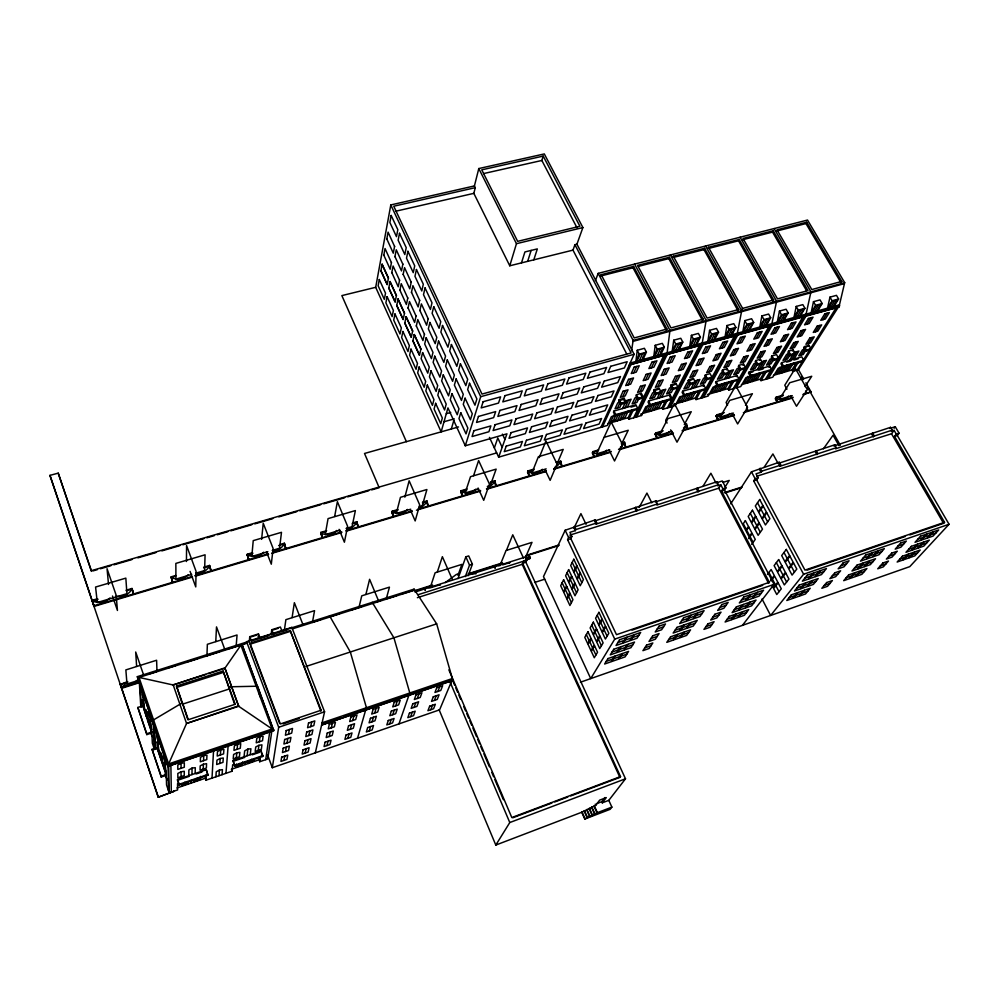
<?xml version="1.0" encoding="UTF-8"?>
<svg xmlns="http://www.w3.org/2000/svg" width="999" height="999" viewBox="0 0 999 999"><rect width="100%" height="100%" fill="white"/><g stroke="black" fill="none" stroke-linecap="round" stroke-linejoin="round"><path stroke-width="1.5" d="M181.056 776.673L181.056 771.802L184.278 771.265L184.241 775.586L177.847 777.759L177.834 773.451L181.056 771.802M181.069 768.318L181.069 763.298L184.34 762.774L184.303 767.22L177.822 769.417L177.797 764.984L181.069 763.298M187.824 719.692L182.392 702.784L152.36 720.604L168.219 766.046L272.802 730.731M186.451 561.513L186.576 545.566L196.079 571.378L195.754 586.913L190.072 571.391M184.852 784.715L184.865 782.192M187.962 784.203L187.999 781.717M188.799 775.674L188.873 769.892L192.095 768.044L195.292 767.707L195.142 773.501M191.084 783.129L191.134 780.319M191.97 774.587L192.095 768.044M194.193 782.067L194.256 779.57M197.315 780.444L197.39 777.896M200.524 776.373L200.424 779.37L194.206 781.505M209.553 565.446L211.014 570.841L209.553 565.446L203.659 567.195M206.93 655.819L207.367 644.305L237.05 634.989L236.239 645.129M203.209 769.118L203.409 764.198L206.568 763.686L206.381 768.031L200.05 770.192L200.2 765.846L203.409 764.198M203.546 760.689L203.746 755.631L206.955 755.119L206.756 759.602L200.337 761.787L200.487 757.304L203.746 755.631M232.68 764.71L232.105 771.216L205.831 780.244L205.27 775.711M205.831 780.244L206.069 775.087M206.306 769.692L207.929 775.249L179.183 785.102L177.547 780.331L177.535 779.507L206.306 769.692L207.929 775.249M215.772 641.545L216.508 626.897L224.875 649.625M212.013 778.121L213.574 750.049L226.736 745.604M215.921 776.772L216.234 771.765L219.38 770.054L222.44 769.642L222.078 774.662M234.628 704.295L223.114 671.053L176.498 686.026L181.893 702.821M139.023 677.422L173.052 684.964L224.825 667.881L238.674 706.281L272.14 728.995L168.644 763.91L139.023 677.422L240.884 645.179L272.14 728.995M219.006 775.711L219.38 770.054M219.83 763.448L220.155 758.503L223.289 757.991L222.964 762.374L216.683 764.522L216.958 760.152L220.155 758.503M220.392 754.969L220.742 749.887L223.913 749.387L223.589 753.895L217.208 756.056L217.482 751.56L220.742 749.887M225.974 773.326L228.197 745.117L243.993 739.784M247.29 554.245L248.714 559.602L247.29 554.245L251.736 552.922M233.054 760.564L234.665 766.083L262.725 756.468L262.837 755.631L261.126 750.973L233.054 760.564L234.665 766.083M224.825 667.881L238.674 706.281L186.551 723.463L168.644 763.91M315.334 752.834L324.575 711.788L291.795 627.397L246.603 641.695L246.528 642.532L242.133 644.78L246.353 643.443M236.326 757.829L236.788 752.859L239.872 752.359L239.435 756.755L233.204 758.89L233.591 754.495L236.788 752.859M237.125 749.3L237.612 744.193L240.734 743.693L240.284 748.226L233.953 750.374L234.365 745.853L237.612 744.193M236.438 764.073L236.151 767.12L242.257 765.022M249.176 642.557L249.75 636.675L258.479 633.915L259.815 637.437M261.626 539.36L263.237 523.251L273.114 548.476L271.303 564.198L266.471 551.785M239.211 766.071L239.46 763.486M242.195 765.584L242.582 761.975M244.031 756.817L244.668 750.911L247.877 749.088L250.924 748.788L250.225 754.695M258.167 636.863L258.479 633.915M245.242 764.547L245.554 761.675M247.128 755.756L247.877 749.088M248.276 763.498L248.576 760.963M631.58 350.736L633.141 340.409L844.692 282.655L807.529 220.055L598.189 273.364L595.404 280.582M251.386 761.887L251.698 759.302M637.25 350.274L635.888 361.488L639.26 354.146L646.415 352.16L644.392 348.301L637.25 350.274L639.26 354.146M643.344 356.705L642.994 359.503L646.415 352.16M271.179 634.165L271.74 629.745L280.394 627.01L281.73 630.506M284.39 543.219L285.789 548.551L284.39 543.219L279.945 544.542M258.266 750.336L258.916 745.329L261.95 744.842L261.351 749.287L255.17 751.398L255.732 746.965L258.916 745.329M259.378 741.758L260.04 736.6L263.124 736.126L262.512 740.696L256.243 742.819L256.805 738.261L260.04 736.6M655.232 345.317L653.771 356.506L657.267 349.163L664.347 347.202L662.325 343.356L655.232 345.317L657.267 349.163M271.94 730.344L267.732 758.965L259.678 761.738L259.328 757.192M259.678 761.738L260.389 756.48M261.014 751.822L261.126 750.973M661.188 351.748L660.814 354.545L664.347 347.202M673.738 340.209L672.165 351.386L675.774 344.043L682.804 342.095L680.756 338.274L673.738 340.209L675.774 344.043M265.722 759.665L269.842 731.056M284.415 629.894L285.889 619.655L314.56 610.651L312.425 622.427M679.545 346.653L679.145 349.45L682.804 342.095M249.101 641.308L137.325 676.66L167.77 766.458L273.714 730.656L241.708 643.643L256.955 685.739M691.408 335.339L689.735 346.503L693.456 339.148L700.424 337.212L698.363 333.416L691.408 335.339L693.456 339.148M292.095 617.569L294.368 602.697L303.059 624.887M321.116 710.239L320.916 711.176L290.197 630.481L250.012 643.206L280.344 723.975L321.116 710.239L290.197 630.481M291.658 628.246L291.795 627.397M340.921 717.632L321.79 724.138L322.015 724.725L451.873 680.556L439.61 709.839L272.315 767.719L278.684 727.272L246.603 641.695M709.59 330.332L707.816 341.471L711.65 334.116L718.556 332.205L716.483 328.434L709.59 330.332L711.65 334.116M715.122 336.775L714.672 339.56L718.556 332.205M726.947 325.549L725.087 336.663L729.02 329.308L735.876 327.41L733.79 323.664L726.947 325.549L729.02 329.308M320.904 532.38L322.265 537.674L320.904 532.38L326.648 530.681M732.354 331.993L731.88 334.777L735.876 327.41M283.966 760.401L284.715 756.118M285.514 751.523L286.288 747.102M287.013 742.969L287.799 738.436M288.549 734.19L289.36 729.507M744.817 320.617L742.844 331.718L746.902 324.363L753.683 322.477L751.598 318.743L744.817 320.617L746.902 324.363M631.793 410.102L628.159 417.682L628.908 419.168L633.154 410.327L611.388 416.633L607.33 425.462L498.663 457.155L506.955 433.828L465.284 445.779L447.939 407.892L441.146 431.868L375.686 287.312L390.796 204.932L474.413 185.939L478.796 168.556L544.305 153.933L582.892 227.56L576.935 244.193L634.128 354.27L600.936 427.322M334.665 516.446L337.387 501.66L347.615 526.323L344.405 542.22L339.098 529.358M383.778 255.332L385.04 248.539L391.433 262.687M386.775 239.136L388.074 232.143L394.58 246.441M761.887 315.909L759.814 326.998L763.985 319.63L770.704 317.769L768.606 314.061L761.887 315.909L763.985 319.63M767.032 322.365L766.508 325.137L770.704 317.769M391.471 262.5L390.172 269.231L383.803 255.145M394.617 246.254L393.281 253.184L386.813 238.948M779.445 311.076L777.284 322.14L781.543 314.772L788.211 312.924L786.113 309.24L779.445 311.076L781.543 314.772M391.77 272.727L393.094 266.009L399.563 280.307M394.905 256.718L396.266 249.787L402.847 264.236M784.465 317.532L783.915 320.292L788.211 312.924M796.215 306.443L793.968 317.495L798.338 310.127L804.944 308.291L802.834 304.633L796.215 306.443L798.338 310.127M399.6 280.12L398.239 286.788L391.808 272.552M402.884 264.048L401.486 270.916L394.942 256.531M399.862 290.322L401.236 283.666L407.767 298.114M403.134 274.475L404.545 267.632L411.201 282.23M305.195 753.071L306.094 748.75M307.055 744.118L307.979 739.672M308.853 735.514L309.802 730.943M310.689 726.66L311.676 721.952M356.818 521.715L358.154 526.972L356.818 521.715L352.51 523.001M813.486 301.686L811.138 312.724L815.609 305.344L822.165 303.534L820.029 299.887L813.486 301.686L815.609 305.344M407.804 297.939L406.393 304.52L399.9 290.135M411.238 282.043L409.777 288.823L403.171 274.3M408.029 308.092L409.465 301.523L416.071 316.109M411.438 292.432L412.912 285.664L419.642 300.412M829.969 297.14L827.534 308.154L832.105 300.774L838.611 298.976L836.475 295.354L829.969 297.14L832.105 300.774M322.015 724.725L452.684 679.72L436.663 623.863L414.086 589.123L281.631 631.018M452.684 679.72L452.31 680.656L322.352 724.862L322.09 722.789L452.197 678.583M416.108 315.934L414.622 322.44L408.067 307.917M419.68 300.224L418.156 306.93L411.476 292.257M664.685 355.082L629.27 364.96L838.948 307.043L844.692 282.655M416.283 326.049L417.782 319.555L424.45 334.303M419.842 310.577L421.378 303.896L428.171 318.793M359.265 606.231L361.75 595.829L389.46 587.125L386.201 599.075M424.5 334.128L422.952 340.559L416.321 325.874M428.209 318.619L426.623 325.237L419.88 310.402M327.01 745.541L328.072 741.196M329.195 736.525L330.269 732.042M331.281 727.846L332.405 723.251M365.909 594.393L369.605 579.308L378.509 600.761M392.17 511.226L391.82 512.599L393.469 516.433L392.17 511.226L397.964 509.502M576.935 244.193L574.924 244.693L572.989 250.125L509.765 265.784L473.838 193.356L475.274 187.675L474.413 185.939M371.978 603.396L372.24 602.36L393.918 637.799L410.152 694.18L409.602 694.53M404.845 497.165L409.14 480.781L419.692 504.882L415.172 520.941L410.314 509.752M347.839 738.348L349.038 733.965M350.324 729.27L351.548 724.762M352.697 720.541L353.958 715.896M357.542 738.236L365.934 709.128L378.908 704.72M366.158 709.715L366.795 708.928L350.324 652.01L329.57 615.859L329.358 616.87L339.648 613.623M426.548 502.285L426.96 500.899L422.602 502.185M451.323 428.996L453.871 420.317M509.765 265.784L516.458 243.694L478.796 168.556M576.985 227.722L541.858 160.477L543.194 156.094L481.743 169.842L517.657 241.346L579.907 226.261L543.194 156.094M369.255 730.956L370.592 726.548M372.028 721.815L373.414 717.27M374.7 713.024L376.123 708.353M413.773 590.159L414.086 589.123M521.49 262.887L524.912 251.948L537.337 248.901L533.803 259.827M465.284 445.779L480.706 396.678L390.796 204.932M527.659 261.351L531.131 250.424M461.188 490.721L462.437 495.866L460.739 492.12L461.188 490.721L467.057 488.986M437.337 571.965L442.37 556.68L452.147 579.045M389.685 723.9L391.171 719.467M392.757 714.697L394.28 710.127M395.691 705.856L397.265 701.148M473.563 475.686L478.621 460.551L489.473 484.14L483.716 500.324L478.096 488.012M494.355 447.914L497.802 437.987L502.16 447.302M398.951 723.9L409.203 694.417M457.967 575.387L461.9 564.373L435.102 572.789L430.182 587.862L440.409 584.615M458.042 578.571L465.846 556.818L468.718 555.919L472.415 564.223L468.144 575.724M494.393 482.117L494.892 480.719L490.497 482.03M410.701 716.645L412.312 712.187M414.048 707.392L415.721 702.784M417.27 698.476L418.993 693.756M465.309 576.623L469.53 565.122L465.846 556.818M430.756 709.727L432.505 705.232M434.378 700.411L436.188 695.779M437.874 691.445L439.722 686.688M601.186 274.675L600.661 276.024L632.991 267.757L633.553 266.408L601.186 274.675L634.215 337.949L666.945 329.033L633.553 266.408M528.084 470.866L527.522 472.265L529.258 475.936L528.084 470.866L534.015 469.105M539.26 457.567L545.929 440.959L557.042 464.048M499.862 565.759L506.056 550.511L531.992 542.37L525.349 557.679M506.493 550.249L512.762 534.802L523.451 558.029M560.152 462.574L560.751 461.163L556.293 462.487M570.691 795.941L619.904 777.384L522.177 564.323L523.526 561.201M604.957 797.527L601.76 801.71L602.272 802.834L608.803 800.349L625.499 778.795L525.886 562.237L526.798 560.164L525.362 557.042L414.985 592.032M529.72 558.678L530.294 557.38L527.934 554.807L529.72 558.678L525.274 560.089M668.781 258.616L669.38 257.267L703.146 319.168L702.484 320.467L668.781 258.616L638.448 266.371M672.714 257.605L673.326 256.256L704.595 248.276L738.711 309.478L738.011 310.776L703.958 249.625L704.595 248.276M629.52 365.434L630.606 364.036L839.734 305.781M602.547 426.86L630.968 364.485M592.931 451.61L592.282 453.022L594.055 456.618L592.931 451.61L598.688 449.9M613.973 411.039L613.448 412.162L615.284 415.784L637.15 409.44L637.699 408.316L635.851 404.72L613.973 411.039L615.809 414.66L615.284 415.784M618.693 400.786L619.218 399.625L624.125 398.226L625.986 401.885L625.449 403.034L620.554 404.433L618.693 400.786L622.365 399.737M636.912 361.201L639.922 354.657L645.017 353.246L641.982 359.79M613.823 415.184L610.851 421.603L615.621 420.217M617.444 408.079L619.63 403.334M622.739 396.615L625.549 390.547M628.171 384.865L631.056 378.646M633.741 372.839L636.688 366.458M639.447 360.489L642.469 353.958M620.554 404.433L621.078 403.284L625.986 401.885M613.236 420.904L616.221 414.485M622.077 402.634L619.867 407.38L615.009 408.778L617.744 402.847L620.179 402.147M624.125 398.226L623.588 399.375L625.449 403.034M615.022 421.516L618.618 413.786M595.242 519.892L594.692 520.991L596.191 524.075L596.74 522.989L595.242 519.892L565.159 530.257L543.493 576.585L590.721 678.608L614.747 639.11L774.063 584.378L724.537 490.097L725.936 487.887L722.302 480.969L716.233 482.867L716.92 481.755L718.481 484.727L717.794 485.839L720.828 484.877L722.901 488.836L721.515 491.046L769.355 582.317L768.581 583.316L718.756 488.199L720.828 484.877M622.527 408.566L626.248 400.611L631.118 399.213L627.347 407.167M617.394 420.816L620.416 414.385M624.937 407.867L628.683 399.912M619.78 420.129L622.814 413.686M622.764 418.131L625.811 411.7M666.945 329.033L666.321 330.332L632.991 267.757M628.196 411.014L625.149 417.445L620.391 418.831M636.475 394.692L635.926 395.841L637.799 399.475L642.657 398.077L643.206 396.928L641.333 393.294L636.475 394.692L638.349 398.326L637.799 399.475M654.782 356.231L657.891 349.687L662.961 348.289L659.815 354.832M614.747 639.11L567.594 539.697L568.618 537.537L571.878 536.5L569.905 532.342L575.337 530.631L575.861 529.545L596.74 522.989M574.088 527.922L580.918 513.623L586.063 524.313M707.829 248.639L708.466 247.29L739.21 239.448L773.663 299.95L772.926 301.248L738.536 240.796L739.21 239.448M634.527 403.146L637.362 397.215L634.939 397.914L632.117 403.846L636.937 402.46L639.223 397.714M640.022 391.67L642.919 385.602M645.641 379.92L648.613 373.688M651.398 367.869L654.445 361.488M657.305 355.532L660.426 348.988M567.594 539.697L570.841 538.673L571.878 536.5M641.333 393.294L640.784 394.455L642.657 398.077M633.641 417.782L663.923 355.307M621.515 444.08L628.221 430.269L604.158 437.35M635.214 417.332L665.596 354.845L700.361 345.142M665.834 355.307L666.995 353.896L669.967 330.357L634.602 264.098M636.788 416.87L667.257 354.37M623.925 443.618L624.612 442.207L621.74 443.057M628.908 419.168L641.508 415.497L645.854 406.643L667.257 400.449L662.737 409.303L661.975 407.842L665.197 401.498M648.613 401.036L648.064 402.16L649.912 405.744L671.415 399.513L672.002 398.389L670.129 394.817L648.613 401.036L650.461 404.62L672.002 398.389M653.671 390.759L654.233 389.61L659.053 388.224L660.938 391.833L660.364 392.994L655.544 394.368L653.671 390.759L657.28 389.722M673.164 351.111L676.385 344.568L681.405 343.181L678.146 349.725M648.176 405.232L644.992 411.663L649.687 410.302M652.122 398.077L655.057 392.145L652.647 392.832L649.725 398.776L654.507 397.39L656.855 392.644M657.792 386.601L660.801 380.519M663.598 374.825L666.683 368.594M669.555 362.774L672.714 356.381M675.661 350.412L678.895 343.868M647.34 410.989L650.536 404.545M655.544 394.368L656.118 393.219L660.938 391.833M658.478 389.385L659.053 388.224M649.038 411.6L652.896 403.858M657.03 398.601L661.013 390.634L665.796 389.26L661.775 397.24M651.385 410.926L655.257 403.171M659.402 397.927L663.398 389.947M653.721 410.239L657.617 402.497M656.718 408.254L659.964 401.81M662.325 401.136L659.053 407.58L654.382 408.941M670.616 385.901L671.203 384.752L675.986 383.379L677.871 386.975L677.285 388.124L672.502 389.498L670.616 385.901L674.2 384.877M690.734 346.228L694.043 339.672L699.025 338.299L695.666 344.855M668.918 393.244L671.952 387.3L669.567 387.974L666.558 393.918L671.291 392.557L673.114 388.986M674.775 381.743L677.871 375.649M680.769 369.967L683.94 363.723M686.912 357.904L690.159 351.511M693.206 345.542L696.54 338.986M672.502 389.498L673.089 388.349L677.871 386.975M670.129 394.817L669.555 395.954L671.415 399.513M675.386 384.54L675.986 383.379M696.653 344.58L700.424 337.212M667.382 407.942L699.637 345.354M655.831 432.929L656.905 437.874L655.094 434.353L655.831 432.929L663.149 430.756M668.93 407.492L701.273 344.892M670.479 407.043L702.909 344.443L737.187 335.402L737.874 334.153L737.374 333.241L741.683 310.776L705.544 246.029M675.124 405.694L679.745 396.828L700.811 390.721L696.003 399.6L695.242 398.151L699.337 390.534M683.965 395.866L684.552 394.742L705.731 388.611L703.845 385.09L682.692 391.196L682.092 392.332L683.965 395.866L705.119 389.735M688.061 380.906L688.661 379.745L693.406 378.396L695.304 381.968L694.692 383.117L689.959 384.478L688.061 380.906L691.608 379.882M708.791 341.196L712.212 334.64L717.145 333.279L713.698 339.835M681.293 396.728L678.583 401.898L683.204 400.549M686.226 388.249L689.335 382.305L686.975 382.979L683.865 388.936L688.573 387.575L690.446 384.003M692.257 376.748L695.441 370.654M698.426 364.96L701.698 358.716M704.757 352.884L708.116 346.491M711.251 340.509L714.685 333.966M680.893 401.223L684.29 394.767M689.959 384.478L690.571 383.329L695.304 381.968M692.794 379.545L693.406 378.396M682.517 401.848L686.613 394.093M742.332 239.822L772.527 232.105L773.238 230.769L808.016 290.597L777.509 298.901L743.019 238.474L773.238 230.769M690.958 388.811L695.192 380.819L699.899 379.47L695.629 387.462M684.827 401.186L688.249 394.717M693.294 388.136L697.539 380.144M687.125 400.512L691.258 392.744M690.122 398.539L693.568 392.083M695.192 392.694L692.419 397.864L687.824 399.2M702.747 383.491L705.956 377.535L703.621 378.209L700.424 384.165L705.082 382.817L707.267 378.521L711.962 377.172L710.052 373.626L705.356 374.975L704.732 376.123L706.643 379.682L711.338 378.334M726.048 336.388L729.57 329.832L734.465 328.484L730.918 335.04M594.692 520.991L655.931 500.874L657.467 503.896L656.842 505.007L718.481 484.727M741.92 309.702L742.619 308.416L773.663 299.95M708.953 371.965L712.237 365.871M715.309 360.177L718.668 353.933M721.815 348.102L725.262 341.695M728.483 335.714L732.017 329.158M703.234 386.226L703.845 385.09M596.191 524.075L657.467 503.896M639.098 507.529L646.927 493.094L651.798 502.797M684.303 424.525L691.246 411.725L667.906 418.593L659.24 435.202L672.165 431.356M685.801 425.224L686.575 423.801L687.624 428.721L686.413 426.386M700.586 398.264L734.74 335.564M702.11 397.814L736.35 335.127M703.633 397.377L737.961 334.677L772.402 325.075L736.251 387.862L740.734 386.551L745.903 377.647L764.822 372.165M717.469 386.163L718.094 385.027L738.923 378.996L737.025 375.512L716.196 381.518L715.571 382.654L717.469 386.163L738.273 380.132M722.527 370.055L721.89 371.216L723.8 374.75L728.458 373.401L729.108 372.252L727.185 368.718L722.527 370.055L724.45 373.589L722.077 377.922L717.457 379.245L720.741 373.289L723.064 372.627L719.767 378.584M743.805 331.456L747.427 324.887L752.272 323.551L748.626 330.107M715.209 385.814L711.638 392.27L716.183 390.946M726.148 367.058L729.52 360.951M732.679 355.257L736.138 349.001M739.36 343.169L742.906 336.763M746.216 330.781L749.849 324.225M805.956 223.564L806.705 222.228L841.782 281.393L840.983 282.692L805.956 223.564L776.273 231.156M713.91 391.608L717.494 385.152M726.535 369.88L727.185 368.718M749.587 329.845L753.683 322.477M715.459 392.257L719.779 384.478M655.931 500.874L655.319 501.973L716.92 481.755M724.337 379.17L728.808 371.166L733.441 369.842L728.933 377.847M717.719 391.596L722.065 383.828M726.635 378.509L731.118 370.504M719.992 390.934L724.35 383.166M722.989 388.973L726.623 382.505M728.908 381.843L725.249 388.311L720.716 389.635M736.026 373.901L739.41 367.932L737.1 368.594L733.728 374.563L738.311 373.239L740.871 368.868L745.491 367.545L743.556 364.036L738.935 365.359L738.286 366.508L740.209 370.03L744.829 368.693M760.776 326.735L764.485 320.167L769.292 318.843L765.546 325.399M742.569 362.362L746.041 356.256M749.275 350.549L752.821 344.305M756.131 338.461L759.764 332.055M763.161 326.074L766.882 319.505M707.417 394.593L727.971 388.611L732.304 380.981M727.971 388.611L728.746 390.047L733.803 381.156L713.086 387.162L708.191 396.041L696.003 399.6M736.375 376.648L737.025 375.512M742.894 365.184L743.556 364.036M716.87 414.81L717.894 419.692L716.046 416.233L716.87 414.81L724.325 412.599M733.254 388.736L769.242 325.961M748.513 373.139L749.175 372.003L769.655 366.096L771.578 369.53L770.891 370.666L750.424 376.611L748.513 373.139L752.896 371.878M755.831 360.514L755.157 361.675L757.092 365.172L761.675 363.861L762.349 362.699L760.414 359.203L755.831 360.514L757.766 364.011L757.092 365.172M778.233 321.878L782.03 315.309L786.8 313.998L782.966 320.554M747.914 376.336L744.155 382.817L748.626 381.506M752.759 369.068L756.231 363.099L753.945 363.761L750.486 369.73L755.032 368.419L757.816 363.648M759.477 357.53L763.036 351.423M766.345 345.716L769.992 339.46M773.388 333.616L777.122 327.197M780.594 321.216L784.415 314.648M746.39 382.155L750.174 375.686M759.74 360.364L760.414 359.203M750.424 376.611L751.073 375.474L771.578 369.53M747.864 382.817L752.422 375.025M750.099 382.167L753.908 375.674M757.18 369.692L761.101 363.012M752.322 381.518L756.905 373.726M759.44 369.043L764.16 361.026M761.7 368.394L766.433 360.364L761.875 361.675M755.331 379.558L759.153 373.077M760.626 373.726L757.554 378.908L753.096 380.207M771.977 355.894L771.29 357.055L773.226 360.527L777.771 359.228L778.471 358.067L776.523 354.595L771.977 355.894L773.925 359.378L773.226 360.527M794.904 317.232L798.8 310.664L803.521 309.365L799.6 315.934M768.768 364.46L772.314 358.491L770.054 359.141L766.508 365.11L771.016 363.811L773.863 359.028M775.636 352.909L779.27 346.803M782.667 341.084L786.4 334.827M789.872 328.983L793.693 322.565M797.252 316.583L801.161 310.015M741.408 384.702L760.177 379.233L764.735 371.591M745.491 405.294L752.397 393.718L729.745 400.387L720.129 417.082L733.503 413.099M760.177 379.233L760.963 380.644L766.283 371.74M768.98 367.232L769.655 366.096M800.536 315.672L804.944 308.291M765.396 379.358L803.159 316.508M766.87 378.921L804.707 316.071L838.948 307.043M702.921 486.426L710.888 473.214L715.858 482.704M805.606 316.333L810.951 291.87L774.113 228.559M768.356 378.496L806.268 315.634M781.605 362.637L780.918 363.773L782.841 367.207L802.996 361.363L803.708 360.227L801.772 356.818L781.605 362.637L783.541 366.071L782.841 367.207M788.586 351.136L787.886 352.297L789.834 355.756L794.342 354.458L795.054 353.296L793.106 349.85L788.586 351.136L790.546 354.595L789.834 355.756M812.062 312.462L816.058 305.894L820.728 304.595L816.72 311.164M780.107 367.008L776.161 373.501L780.569 372.215M785.226 359.715L788.873 353.733L786.625 354.383L782.991 360.364L787.462 359.066L789.66 355.482M792.269 348.151L795.991 342.045M799.475 336.326L803.283 330.07M806.842 324.213L810.751 317.807M814.397 311.813L818.393 305.244M778.358 372.852L782.317 366.371M792.394 351.011L793.106 349.85M817.657 310.901L822.165 303.534M779.757 373.526L784.54 365.721M789.485 360.364L794.417 352.335L798.888 351.049L793.93 359.078M781.955 372.889L786.75 365.085M784.153 372.252L788.161 365.746M791.72 359.727L796.653 351.698M787.15 370.292L791.158 363.811M793.368 363.174L789.347 369.655L784.964 370.941M803.758 347.752L804.47 346.591L808.953 345.304L810.913 348.738L810.189 349.9L805.718 351.186L803.758 347.752L806.73 346.903M828.458 307.892L832.542 301.323L837.174 300.037L833.079 306.618M439.135 709.827L495.804 845.067L509.79 822.539L625.499 778.795M773.401 375.374L791.882 369.992L795.853 363.611M800.973 355.182L804.694 349.2L802.459 349.837L798.75 355.819L803.196 354.533L806.181 349.75M808.166 343.619L811.975 337.487M815.521 331.78L819.417 325.512M823.064 319.668L827.047 313.249M830.768 307.255L834.864 300.687M776.123 397.215L775.236 398.638L777.11 402.035L776.123 397.215L783.366 395.067M791.882 369.992L792.682 371.403L798.238 362.475L778.184 368.294L772.764 377.21L760.963 380.644M808.216 346.466L808.953 345.304M805.718 351.186L806.443 350.025L810.913 348.738M834.003 306.356L838.611 298.976M797.04 370.13L836.5 307.217M725.112 486.975L729.233 480.432L723.338 482.28M838.685 306.593L798.488 369.705L792.682 371.403M805.069 386.576L811.737 376.261L789.759 382.729L779.232 399.475L792.232 395.616M730.719 503.846L751.473 471.815L779.22 462.237L780.793 465.134L780.044 466.258L778.458 463.361L779.22 462.237M805.893 382.792L811.038 391.908L803.109 394.855M762.025 598.95L770.616 615.471L803.596 574.238L753.683 480.881L755.132 478.671L758.116 477.722L756.018 473.813L760.976 472.252L761.713 471.141L780.793 465.134M764.01 467.445L772.914 453.933L777.971 463.236M753.683 480.881L756.655 479.945L758.116 477.722M240.884 645.179L224.787 668.381L208.529 673.588M748.663 538.598L752.185 533.541L755.256 539.385L751.71 544.405M778.458 463.361L834.727 444.83L836.338 447.689L835.526 448.813L892.207 430.132L890.584 427.335L833.915 445.966L834.727 444.83M780.044 466.258L836.338 447.689M823.401 448.826L833.066 435.239L838.935 445.641M495.804 845.067L581.718 812.249L595.716 805.344L599.65 800.137L606.268 797.614L602.272 802.834M767.457 574.413L771.128 569.542L774.275 575.499L770.566 580.344M581.718 812.249L584.752 819.055L597.377 812.674L611.875 807.117L608.803 800.349M619.904 777.384L620.516 776.585L522.627 563.286L525.886 562.237M770.916 581.006L774.625 576.161L777.771 582.142L773.301 587.924L772.052 585.539M889.709 428.459L890.584 427.335M892.207 430.132L891.333 431.256L894.117 430.382L896.29 434.115L894.542 436.363L944.542 522.302L943.58 523.339L909.827 534.915M894.105 428.234L895.266 426.723L899.063 433.241L897.314 435.489L894.542 436.363M742.419 625.374L774.063 584.378M756.805 476.211L891.508 433.766L894.117 430.382M611.875 807.117L610.152 809.315L584.752 819.055M897.314 435.489L949.05 524.275L909.777 566.633L580.444 682.217M445.217 582.629L456.268 574.512L459.065 573.626M596.515 803.708L601.76 801.71M620.516 776.585L511.813 817.557L448.863 669.829M512.787 817.781L551.873 803.034M554.77 801.947L567.794 797.04M606.306 661.288L612.699 659.065M613.411 658.816L619.78 656.605M620.491 656.355L626.835 654.145M644.717 647.914L650.998 645.729M668.681 639.585L674.874 637.424M675.561 637.187L681.755 635.027M682.442 634.79L688.598 632.642M705.956 626.598L712.05 624.487M727.197 619.205L733.229 617.107M733.89 616.883L739.897 614.785M740.571 614.547L746.553 612.474M789.085 597.664L794.942 595.629M795.579 595.404L801.41 593.369M802.06 593.144L807.866 591.121M824.225 585.426L829.969 583.428M846.153 577.797L851.835 575.824M852.459 575.599L858.129 573.626M858.753 573.414L864.397 571.453M880.294 565.909L885.876 563.973M899.762 559.14L905.294 557.217M905.906 556.992L911.413 555.082M912.025 554.87L917.519 552.959M611.975 652.085L618.443 649.85M619.168 649.6L625.611 647.364M626.323 647.115L632.742 644.892M650.849 638.623L657.192 636.425M675.074 630.232L681.343 628.059M682.042 627.809L688.299 625.649M688.998 625.411L695.229 623.251M712.774 617.17L718.943 615.034M734.253 609.727L740.359 607.617M741.033 607.38L747.102 605.282M747.776 605.044L753.833 602.946M796.827 588.061L802.734 586.013M803.396 585.776L809.277 583.741M809.939 583.516L815.808 581.48M832.342 575.749L838.149 573.751M854.495 568.081L860.239 566.096M860.876 565.871L866.595 563.886M867.232 563.673L872.926 561.7M888.998 556.131L894.629 554.183M908.653 549.325L914.235 547.39M914.859 547.177L920.416 545.242M921.041 545.029L926.585 543.106M158.217 797.239L174.038 791.283L158.217 797.239L49.95 475.362L58.229 473.151L91.346 570.691L496.678 452.909M617.794 642.632L624.338 640.371M625.074 640.122L631.593 637.874M632.317 637.624L638.823 635.389M657.13 629.07L663.548 626.86M681.643 620.629L687.986 618.443M688.698 618.194L695.017 616.021M695.716 615.771L702.022 613.598M719.779 607.492L726.011 605.344M741.508 599.999L747.664 597.877M748.351 597.639L754.495 595.529M755.182 595.292L761.3 593.181M804.769 578.196L810.738 576.148M811.4 575.911L817.357 573.863M818.019 573.638L823.95 571.59M840.659 565.834L846.528 563.811M863.049 558.116L868.843 556.118M869.492 555.894L875.274 553.908M875.911 553.683L881.667 551.698M897.901 546.103L903.596 544.143M917.769 539.26L923.401 537.325M924.025 537.1L929.644 535.164M930.269 534.952L935.876 533.029M179.183 785.102L179.183 784.29L207.967 774.425M234.74 765.259L262.837 755.631M769.355 582.317L616.495 634.677L570.841 538.673M944.542 522.302L804.969 570.117L756.655 479.945M632.055 630.119L762.712 585.339M807.092 570.129L905.419 536.426M181.718 785.788L187.974 783.641M248.339 762.936L254.42 760.851M176.923 787.986L205.157 778.296M258.978 759.827L231.406 769.292L232.105 771.216M803.596 574.238L949.05 524.275M164.96 774.35L166.396 778.558L166.546 784.989L169.218 792.819L177.585 789.947L177.56 783.566M345.329 716.133L364.46 709.627M391.895 700.299L404.87 695.891M177.547 780.331L189.036 776.398M196.216 773.95L201.96 771.99M234.453 760.888L244.78 757.367M252.16 754.844L259.54 752.322M161.201 777.022L161.176 776.198L166.296 774.462L157.155 747.652L152.06 749.35L161.201 777.022L166.321 775.286L166.296 774.462M283.104 723.913L299.101 718.531M278.684 727.272L324.575 711.788M181.181 760.988L212.1 750.549M167.77 766.458L167.745 765.584L273.851 729.757M153.371 749.774L157.193 748.501L157.155 747.652M146.803 734.602L146.753 733.728L151.836 732.055L142.894 705.831L137.837 707.454L146.803 734.602L151.873 732.929L151.836 732.055M238.711 705.806L186.551 723.463L173.039 684.477M182.392 704.22L229.058 689.035L229.158 687.587L231.731 686.75L257.592 686.213L273.714 730.656M305.856 666.495L436.663 623.863M534.59 582.467L544.692 579.195M173.052 684.964L205.569 674.537M176.511 687.474L223.027 672.527M418.331 594.63L526.798 560.164M417.382 597.689L522.177 564.323M721.515 491.046L724.537 490.097M259.453 638.036L271.278 634.29M252.347 640.684L268.369 635.626M271.278 634.702L287.3 629.632M149.126 673.913L156.468 671.59M168.219 667.869L175.562 665.546M187.3 661.837L197.577 658.578M206.393 655.794L219.605 651.61M228.409 648.826L238.686 645.566M313.436 621.915L320.679 619.63M351.398 609.902L361.688 606.643M376.298 602.022L380.619 600.649M386.388 598.826L396.478 595.629M402.247 593.806L412.337 590.621M292.307 628.895L414.548 590.209M127.685 682.167L120.255 684.527L127.635 681.568M414.747 590.659L432.604 585.002M502.522 562.862L468.306 573.688L476.024 573.776M526.323 555.319L559.04 544.954M724.175 492.669L742.02 487.012M416.059 590.809L432.417 585.639M469.58 573.863L502.272 563.498M526.061 555.968L558.766 545.604M725.249 492.869L741.595 487.687M249.912 644.23L290.035 631.505M138.449 680.381L126.985 684.015L125.862 669.904L156.606 660.252L156.943 670.204M502.697 564.86L509.777 562.624M138.948 682.829L121.678 688.311L121.578 687.125L138.873 681.63M525.836 558.791L530.294 557.38M121.578 687.125L120.205 683.928L121.628 687.712L138.986 682.205M525.761 559.378L530.007 558.029L527.934 554.807M469.53 565.122L472.415 564.223M569.83 535.127L718.756 488.199M250.936 636.925L253.009 636.263M254.058 635.938L256.131 635.289M272.889 629.994L274.95 629.345M275.986 629.02L278.034 628.371M722.901 488.836L725.936 487.887M896.29 434.115L899.063 433.241M891.096 428.034L895.266 426.723M192.495 577.035L93.956 606.43L93.881 605.781L191.858 576.56M194.805 575.686L268.132 553.808M272.44 552.534L341.695 531.88M345.904 530.619L412.287 510.826M417.694 509.215L480.507 490.484M486.488 488.698L546.316 470.854M553.796 468.631L611.326 451.473M618.518 449.325L673.451 432.942M682.417 430.269L734.302 414.797M744.742 411.688L793.094 397.265M803.171 394.255L811.038 391.908M195.479 576.148L268.631 554.32M271.616 553.421L341.783 532.492M346.266 531.156L411.95 511.55M416.433 510.214L480.631 491.071M486.6 489.285L546.328 471.466M553.783 469.243L610.514 452.31M619.48 449.637L673.226 433.603M682.18 430.931L734.44 415.347M743.393 412.674L792.657 397.964M96.866 600.274L92.47 601.573L92.308 600.262L96.716 598.95M126.111 590.222L131.993 588.473L133.516 593.955L131.993 588.473M171.191 576.835L172.69 582.28L171.191 576.835L175.624 575.524M49.95 475.362L93.881 605.781L92.383 600.923L98.077 599.225M126.398 590.821L132.03 589.148L133.516 593.955M172.69 582.28L171.204 577.509L175.637 576.186M203.659 567.869L209.528 566.121L211.014 570.841M248.714 559.602L247.228 554.92L252.959 553.221M278.621 545.591L284.303 543.906L285.789 548.551M322.265 537.674L320.791 533.066L326.323 531.418M352.21 523.738L356.68 522.402L358.154 526.972M393.469 516.433L391.995 511.913L397.814 510.189M422.427 502.872L426.748 501.585L428.221 506.068L427.11 503.546M462.437 495.866L460.964 491.421L466.595 489.747M490.447 482.667L494.642 481.418L496.103 485.826L494.967 483.354M529.258 475.936L527.809 471.565L533.766 469.792M557.492 462.749L560.451 461.863L561.913 466.208L560.739 463.786M594.055 456.618L592.607 452.322L598.389 450.599M621.403 443.756L624.275 442.907L625.724 447.177L624.612 442.207M656.905 437.874L655.456 433.641L662.474 431.556M717.894 419.692L716.458 415.522L723.264 413.499M777.11 402.035L775.674 397.927L782.941 395.766M247.165 555.594L251.611 554.27M393.269 512.175L396.166 511.313M460.739 492.12L466.595 490.384M529.008 471.828L533.454 470.504M655.094 434.353L660.938 432.617M716.046 416.233L722.015 414.46M191.696 574.413L175.936 579.108L175.849 563.411L205.082 554.807L204.595 570.566L195.991 573.126M267.857 551.735L251.798 556.518L253.234 540.634L281.493 532.317L279.533 548.264L272.228 550.437M340.122 530.219L325.212 534.652L328.059 518.618L355.394 510.564L352.048 526.673L346.091 528.446M410.714 509.203L396.278 513.498L400.449 497.315L426.91 489.522L422.265 505.756L419.38 506.618M478.446 489.035L465.122 493.007L470.517 476.685L496.141 469.143L490.297 485.502L487.337 486.388M546.191 468.868L531.83 473.139L538.386 456.705L563.211 449.4L550.137 480.344L545.017 469.63M609.827 449.925L596.503 453.883L611.151 421.965L622.527 444.58L614.535 460.976L608.978 449.825M92.919 570.928L97.415 569.617M100.412 568.756L110.901 565.696M113.898 564.822L131.88 559.602M137.874 557.854L155.869 552.622M161.863 550.886L179.845 545.654M182.842 544.78L203.833 538.686M206.83 537.812L214.323 535.639M217.32 534.765L227.809 531.718M230.806 530.844L251.785 524.737M254.782 523.876L272.777 518.643M278.771 516.895L296.753 511.663M299.75 510.801L320.741 504.695M323.738 503.821L344.717 497.727M347.714 496.853L368.693 490.759M371.69 489.885L379.195 487.699M608.016 423.551L628.159 417.682M642.157 413.611L661.975 407.842M675.848 403.796L695.242 398.151M662.737 409.303L673.963 406.031M728.746 390.047L734.752 388.299L770.816 325.512L771.69 325.786L772.414 324.538L771.902 323.639L776.61 301.236L740.122 237.225M630.943 407.105L635.314 405.844M758.74 370.179L763.136 368.918M786.675 362.113L790.996 360.864M793.868 360.04L798.176 358.791M615.809 414.66L637.699 408.316M783.541 366.071L803.708 360.227M638.349 398.326L643.206 396.928M724.45 373.589L729.108 372.252M757.766 364.011L762.349 362.699M773.925 359.378L778.471 358.067M790.546 354.595L795.054 353.296M458.553 426.948L364.523 453.471L378.946 487.125M444.018 421.74L454.295 418.868M446.291 413.711L450.724 412.475M839.222 304.907L630.119 363.087L630.606 364.036M773.863 324.663L803.87 316.296M480.706 396.678L634.128 354.27M632.667 341.471L844.03 283.716M703.146 319.168L670.991 327.934L637.562 265.384L669.38 257.267M738.711 309.478L707.117 318.082L673.326 256.256M841.782 281.393L811.8 289.56L776.985 229.807L806.705 222.228M674.2 257.23L703.958 249.625M709.29 248.264L738.536 240.796M375.686 287.312L341.858 295.604L406.381 441.67M516.458 243.694L582.892 227.56M395.704 211.226L473.838 193.356M475.274 187.675L393.756 206.219L481.98 394.081L631.093 352.947L574.924 244.693M483.616 173.564L541.858 160.477M495.029 568.206L493.856 565.596L495.379 567.345M493.856 565.596L495.204 567.782M891.508 433.766L943.58 523.339M772.527 232.105L806.48 290.559M872.552 432.979L874.175 435.801M871.702 434.115L873.326 436.925M804.47 346.591L806.443 350.025M425.312 589.947L424.038 587.712L425.174 590.372M798.526 369.755L803.683 378.883M801.747 376.998L803.221 379.595M807.629 387.412L840.309 445.267M708.466 247.29L742.619 308.416M786.962 389.198L784.764 385.252L795.316 368.356L807.317 389.622L796.503 406.256L790.634 395.754M816.183 450.649L817.781 453.521M815.384 451.773L816.982 454.645M749.175 372.003L751.073 375.474M738.935 365.359L740.871 368.868M670.379 254.982L706.143 320.479L702.247 343.019L702.747 343.943L701.847 344.73M746.478 408.516L747.714 410.801L746.715 405.944M716.196 381.518L718.094 385.027M727.534 405.219L726.098 402.535L735.764 385.689L747.577 407.392L737.637 423.963L731.867 413.249M760.139 468.206L761.713 471.141M759.402 469.33L760.976 472.252M705.356 374.975L707.267 378.521M751.473 471.815L755.132 478.671M757.504 502.759L760.639 508.653M760.988 509.315L764.148 515.234M764.497 515.884L767.657 521.828M783.99 552.484L787.212 558.553M787.574 559.228L790.808 565.309M791.171 565.983L794.43 572.09M688.661 379.745L690.571 383.329M750.311 513.361L753.396 519.205M753.745 519.855L756.842 525.711M757.192 526.361L760.301 532.242M776.36 562.612L779.532 568.606M779.882 569.28L783.066 575.299M783.428 575.973L786.625 582.017M682.692 391.196L684.552 394.742M671.203 384.752L673.089 388.349M750.062 536.588L753.121 542.407M768.918 572.477L772.04 578.421M772.389 579.083L775.524 585.039M775.873 585.701L779.02 591.695M598.189 273.364L633.141 340.409M654.233 389.61L656.118 393.219M667.095 423.064L665.671 420.342L674.4 403.559L686.001 425.699L677.01 442.195L670.629 429.895M697.252 487.924L698.801 490.909M572.989 250.125L626.66 353.858M696.59 489.035L698.126 492.02M640.746 414.023L641.508 415.497M619.218 399.625L621.078 403.284M635.664 507.217L637.187 510.277M635.077 508.329L636.588 511.376M142.395 690.721L141.983 689.859L142.258 694.767L144.256 700.611L143.993 695.729M157.13 733.766L156.681 732.841L156.855 737.487L158.903 743.456L158.741 738.848M574.363 526.436L575.861 529.545M573.851 527.534L575.337 530.631M164.323 754.794L163.873 753.845L163.998 758.366L166.059 764.397L165.946 759.927M565.159 530.257L568.618 537.537M572.227 562.387L575.187 568.656M575.524 569.355L578.496 575.649M578.821 576.348L581.818 582.667M597.24 615.309L600.287 621.765M600.636 622.477L603.696 628.958M604.033 629.682L607.117 636.188M502.422 434.128L504.945 439.498M567.12 572.689L570.029 578.896M570.354 579.582L573.289 585.814M573.613 586.513L576.548 592.769M591.733 625.062L594.73 631.443M595.067 632.155L598.076 638.573M598.413 639.285L601.435 645.716M562.137 582.729L565.009 588.873M565.334 589.56L568.219 595.729M568.531 596.415L571.428 602.597M586.363 634.565L589.31 640.883M589.647 641.583L592.607 647.926M592.931 648.638L595.916 654.994M489.448 437.387L498.663 457.155M382.08 264.448L388.411 278.284M390.01 281.755L396.403 295.729M398.014 299.238L404.483 313.361M406.106 316.908L412.637 331.181M414.285 334.765L420.891 349.188M380.944 270.629L387.225 284.415M388.811 287.874L395.167 301.785M396.765 305.294L403.184 319.355M404.807 322.889L411.301 337.1M412.924 340.671L419.48 355.032M595.204 804.207L595.716 805.344M594.33 805.868L597.377 812.674M594.043 806.243L597.102 813.049M591.858 807.067L594.904 813.885M591.583 807.442L594.63 814.247M589.385 808.278L592.432 815.084M589.11 808.641L592.157 815.446M586.925 809.477L589.959 816.295M586.65 809.839L589.685 816.658M584.452 810.689L587.487 817.494M584.19 811.051L587.225 817.856M581.992 811.887L585.027 818.705M452.772 680.794L454.595 685.089M455.819 687.949L457.642 692.245M458.866 695.117L460.701 699.412M463.748 706.58L465.584 710.876M466.795 713.736L468.631 718.031M469.855 720.903L471.678 725.199M472.902 728.071L476.56 736.663M477.784 739.522L479.62 743.83M480.831 746.69L482.667 750.986M483.891 753.858L489.373 766.745M491.82 772.477L493.643 776.772M494.867 779.645L503.409 799.699M450.162 682.23L509.79 822.539M148.339 721.79L148.027 715.546L146.029 709.702L146.366 716.008M162.725 763.973L162.55 758.079L160.514 752.11L160.702 758.054M271.74 629.745L273.526 634.402M143.469 701.523L142.52 699.238L142.795 704.008L144.755 709.777L143.469 701.523L143.781 706.892M150.424 721.865L149.45 719.53L149.675 724.175L151.661 730.007L150.424 721.865L150.662 727.085M158.017 744.093L157.018 741.72L157.193 746.228L159.203 752.122L158.017 744.093L158.192 749.175M165.11 764.897L164.111 762.462L164.223 766.845L166.259 772.814L165.11 764.897L165.247 769.829M249.75 636.675L251.511 641.37M250.449 645.666L279.658 723.463M258.991 693.081L260.589 697.377M267.507 754.695L272.315 767.719M261.438 752.984L262.725 756.468M223.114 671.053L235.252 704.258L188.336 719.705L176.498 686.026M746.765 408.042L747.714 410.801M687.624 428.721L686.188 424.513A12.787 11.513 60.1 0 1 683.503 428.022M143.719 675.299L135.702 652.01L136.613 666.395M177.535 779.507L179.183 784.29M112.487 596.016L117.445 610.464L116.146 595.154L107.055 568.718L108.529 584.465M138.736 679.457L142.183 689.56M147.615 705.431L152.56 719.867M138.761 679.944L146.166 701.573M147.64 705.906L158.129 736.525M160.652 743.905L168.219 766.046M137.325 676.66L167.745 765.584M146.428 716.92L142.894 705.831M147.415 719.829L151.873 732.929M157.193 748.501L166.321 775.286M151.011 732.492L152.472 736.8M165.147 774.013L167.145 779.882M150.562 732.055L152.035 736.4L152.347 743.231L154.308 748.975L153.109 721.103M137.837 707.454L146.753 733.728M152.06 749.35L161.176 776.198M91.421 571.366L58.229 473.151M120.205 683.928L158.204 796.727M165.472 758.166L164.897 756.305L165.022 761.375M92.308 600.262L93.881 605.781M150.562 714.572L151.249 721.078L149.238 715.172L149.001 710.389L150.237 718.119M426.96 500.899L428.221 506.068M494.892 480.719L496.103 485.826M560.751 461.163L561.913 466.208M805.594 390.996L806.068 393.394M139.211 680.431L140.809 706.768M139.885 682.379L141.359 707.105M142.944 692.157L143.257 697.689M146.99 711.812L147.352 718.893M154.533 726.635L155.419 748.189M153.796 723.101L154.895 749.35M157.692 735.252L157.879 740.471M161.501 754.32L161.713 761.013M168.007 764.71L168.544 790.858M168.669 765.209L169.218 792.819M170.879 764.472L171.316 792.107M110.002 597.951A15.06 14.498 -7.8 0 1 92.383 600.923M132.03 589.148A14.935 14.436 -5.9 0 1 115.859 596.216M428.921 587.812A14.036 10.527 0.9 0 1 430.244 586.937M438.436 584.79A14.036 10.527 0.9 0 1 440.209 584.84M524.887 557.38A13.736 10.115 4.6 0 1 530.007 558.029M498.663 565.696A13.799 10.202 3.9 0 1 501.336 564.135M507.879 562.774A13.799 10.202 3.9 0 1 509.615 562.824M788.686 396.004A12.463 10.927 61.1 0 1 775.674 397.927M729.832 413.511A12.65 11.251 60.6 0 1 716.458 415.522M669.23 431.543A12.837 11.601 59.9 0 1 655.456 433.641M606.78 450.137A13.037 11.951 58.9 0 1 592.607 452.322M624.275 442.907A12.987 11.863 59.2 0 1 620.279 447.377M542.407 469.293A13.237 12.325 57.4 0 1 527.809 471.565M560.451 461.863A13.187 12.225 57.9 0 1 554.944 467.17M476.011 489.048A13.437 12.712 55.1 0 1 460.964 491.421M494.642 481.418A13.387 12.612 55.8 0 1 488.936 486.838M407.505 509.428A13.661 13.112 51 0 1 391.995 511.913M426.748 501.585A13.611 13.012 52.3 0 1 419.28 507.704M336.788 530.469A13.911 13.524 42.5 0 1 320.791 533.066M356.68 522.402A13.836 13.424 45.3 0 1 347.252 529.058M263.736 552.21A14.198 13.911 24.2 0 1 247.228 554.92M284.303 543.906A14.111 13.811 29.8 0 1 272.764 550.899M188.249 574.675A14.585 14.223 3 0 1 171.204 577.509M209.528 566.121A14.486 14.148 7.3 0 1 195.729 573.251M121.628 687.712A15.497 11.676 -13.5 0 1 127.085 683.016M136.364 680.556A15.497 11.676 -13.5 0 1 138.274 680.619M281.668 757.167L280.944 761.438L286.975 759.365L287.749 755.069L281.668 757.167M283.204 748.164L282.455 752.572L288.574 750.474L289.373 746.053L283.204 748.164M284.678 739.497L283.903 744.03L290.11 741.92L290.934 737.374L284.678 739.497M286.189 730.581L285.402 735.252L291.696 733.116L292.532 728.433L286.189 730.581M379.295 279.508L378.134 285.751L384.328 299.4L385.527 293.207L379.295 279.508M382.13 264.211L380.894 270.879L387.187 284.653L388.461 278.034L382.13 264.211M391.171 215.459L389.872 222.465L396.478 236.651L397.827 229.695L391.171 215.459M387.088 296.641L385.889 302.822L392.145 316.608L393.394 310.489L387.088 296.641M390.06 281.518L388.761 288.112L395.117 302.023L396.453 295.492L390.06 281.518M399.5 233.279L398.139 240.222L404.82 254.558L406.231 247.677L399.5 233.279M303.072 749.799L302.197 754.108L308.179 752.035L309.103 747.714L303.072 749.799M304.92 740.721L304.021 745.167L310.09 743.081L311.039 738.636L304.92 740.721M306.705 732.005L305.769 736.563L311.925 734.465L312.899 729.894L306.705 732.005M308.529 723.026L307.567 727.722L313.811 725.599L314.81 720.891L308.529 723.026M394.98 313.961L393.706 320.08L400.037 334.003L401.336 327.947L394.98 313.961M398.064 299.001L396.715 305.519L403.134 319.593L404.533 313.124L398.064 299.001M407.917 251.298L406.506 258.167L413.261 272.652L414.722 265.846L407.917 251.298M402.934 331.468L401.623 337.5L408.004 351.573L409.365 345.592L402.934 331.468M406.156 316.671L404.757 323.127L411.238 337.337L412.699 330.944L406.156 316.671M416.433 269.505L414.96 276.298L421.79 290.959L423.314 284.228L416.433 269.505M410.976 349.138L409.615 355.107L416.059 369.318L417.482 363.424L410.976 349.138M414.335 334.54L412.874 340.909L419.43 355.269L420.941 348.963L414.335 334.54M425.05 287.924L423.501 294.643L430.407 309.453L432.005 302.809L425.05 287.924M325.087 742.22L324.051 746.565L329.97 744.517L331.044 740.159L325.087 742.22M327.247 733.079L326.186 737.549L332.192 735.489L333.291 731.006L327.247 733.079M329.333 724.287L328.246 728.895L334.328 726.81L335.464 722.202L329.333 724.287M419.105 367.008L417.682 372.889L424.2 387.262L425.674 381.431L419.105 367.008M422.602 352.585L421.128 358.641L427.759 373.164L429.283 367.157L422.602 352.585M426.198 337.737L424.687 343.968L431.431 358.641L432.992 352.46L426.198 337.737M429.907 322.427L428.346 328.858L435.202 343.681L436.813 337.325L429.907 322.427M433.728 306.668L432.117 313.299L439.098 328.271L440.759 321.715L433.728 306.668M427.322 385.065L425.836 390.871L432.43 405.382L433.953 399.637L427.322 385.065M430.956 370.829L429.433 376.81L436.126 391.471L437.699 385.564L430.956 370.829M434.702 356.168L433.129 362.325L439.935 377.147L441.558 371.054L434.702 356.168M438.549 341.059L436.938 347.415L443.868 362.387L445.542 356.106L438.549 341.059M442.52 325.487L440.859 332.043L447.914 347.177L449.637 340.709L442.52 325.487M346.079 734.989L344.905 739.36L350.774 737.337L351.985 732.954L346.079 734.989M348.551 725.786L347.34 730.294L353.296 728.246L354.545 723.738L348.551 725.786M350.924 716.932L349.675 721.565L355.706 719.505L356.993 714.872L350.924 716.932M435.626 403.309L434.078 409.041L440.746 423.701L442.332 418.044L435.626 403.309M439.398 389.26L437.812 395.167L444.58 409.99L446.216 404.158L439.398 389.26M443.294 374.8L441.658 380.881L448.539 395.866L450.224 389.847L443.294 374.8M447.29 359.89L445.616 366.158L452.622 381.306L454.358 375.112L447.29 359.89M451.423 344.53L449.687 350.986L456.83 366.308L458.616 359.915L451.423 344.53M451.973 393.631L450.274 399.625L457.242 414.785L458.991 408.853L451.973 393.631M456.131 378.933L454.383 385.114L461.476 400.437L463.274 394.33L456.131 378.933M460.427 363.786L458.616 370.154L465.834 385.639L467.694 379.345L460.427 363.786M460.751 412.687L458.991 418.593L466.034 433.903L467.844 428.072L460.751 412.687M465.072 398.189L463.261 404.283L470.429 419.767L472.29 413.761L465.072 398.189M469.53 383.254L467.657 389.535L474.95 405.194L476.885 398.988L469.53 383.254M367.669 727.559L366.346 731.967L372.152 729.957L373.514 725.536L367.669 727.559M370.442 718.293L369.081 722.826L374.975 720.803L376.373 716.258L370.442 718.293M373.114 709.377L371.715 714.048L377.684 712L379.121 707.329L373.114 709.377M473.888 430.731L472.04 436.551L488.911 431.743L490.859 425.911L473.888 430.731M478.434 416.458L476.523 422.452L493.643 417.632L495.654 411.613L478.434 416.458M483.129 401.723L481.156 407.917L498.513 403.072L500.586 396.878L483.129 401.723M388.274 720.466L386.813 724.899L392.57 722.914L394.068 718.468L388.274 720.466M391.333 711.138L389.835 715.709L395.666 713.698L397.215 709.128L391.333 711.138M394.28 702.172L392.744 706.867L398.651 704.844L400.237 700.137L394.28 702.172M495.079 424.712L493.106 430.544L509.815 425.774L511.888 419.942L495.079 424.712M499.937 410.414L497.889 416.421L514.835 411.65L516.97 405.631L499.937 410.414M504.932 395.666L502.834 401.873L520.017 397.078L522.215 390.871L504.932 395.666M409.44 713.174L407.842 717.632L413.549 715.671L415.184 711.201L409.44 713.174M412.812 703.783L411.163 708.378L416.945 706.393L418.631 701.785L412.812 703.783M416.034 694.755L414.348 699.487L420.204 697.477L421.928 692.744L416.034 694.755M506.231 446.128L504.258 451.635L520.354 446.953L522.427 441.446L506.231 446.128M511.076 432.642L509.04 438.311L525.362 433.616L527.484 427.934L511.076 432.642M516.071 418.756L513.973 424.587L530.519 419.88L532.704 414.036L516.071 418.756M521.216 404.433L519.055 410.452L535.826 405.719L538.086 399.7L521.216 404.433M526.51 389.672L524.288 395.879L541.296 391.133L543.631 384.927L526.51 389.672M526.448 440.272L524.363 445.779L540.309 441.146L542.494 435.626L526.448 440.272M531.568 426.773L529.42 432.442L545.591 427.784L547.827 422.102L531.568 426.773M536.85 412.862L534.627 418.706L551.011 414.036L553.321 408.179L536.85 412.862M542.282 398.526L539.997 404.545L556.605 399.862L558.99 393.831L542.282 398.526M547.889 383.741L545.529 389.96L562.375 385.252L564.835 379.033L547.889 383.741M429.657 706.206L427.934 710.701L433.578 708.753L435.352 704.258L429.657 706.206M433.304 696.765L431.518 701.385L437.25 699.425L439.061 694.792L433.304 696.765M436.8 687.687L434.965 692.444L440.771 690.459L442.644 685.701L436.8 687.687M546.478 434.478L544.28 439.997L560.077 435.402L562.375 429.87L546.478 434.478M551.873 420.941L549.612 426.635L565.621 422.015L567.969 416.333L551.873 420.941M557.43 407.018L555.094 412.874L571.316 408.241L573.751 402.385L557.43 407.018M563.149 392.657L560.739 398.688L577.185 394.056L579.695 388.012L563.149 392.657M569.043 377.859L566.558 384.091L583.241 379.433L585.814 373.201L569.043 377.859M566.321 428.721L564.01 434.253L579.67 429.707L582.067 424.163L566.321 428.721M571.977 415.184L569.605 420.866L585.464 416.308L587.924 410.601L571.977 415.184M577.809 401.223L575.362 407.093L591.433 402.51L593.968 396.64L577.809 401.223M583.803 386.863L581.281 392.894L597.577 388.299L600.187 382.255L583.803 386.863M589.984 372.053L587.387 378.271L603.908 373.663L606.593 367.432L589.984 372.053M585.976 423.027L583.566 428.571L599.075 424.063L601.573 418.519L585.976 423.027M591.895 409.465L589.41 415.172L605.119 410.639L607.692 404.932L591.895 409.465M597.989 395.504L595.429 401.373L611.351 396.828L613.998 390.959L597.989 395.504M604.258 381.118L601.623 387.162L617.757 382.605L620.491 376.561L604.258 381.118M610.726 366.283L608.004 372.515L624.363 367.957L627.172 361.725L610.726 366.283M623.076 391.246L620.292 397.315L625.199 395.916L628.021 389.835L623.076 391.246M628.558 379.358L625.686 385.577L630.656 384.165L633.541 377.947L628.558 379.358M634.165 367.157L631.231 373.539L636.251 372.127L639.21 365.746L634.165 367.157M640.471 386.301L637.587 392.37L642.444 390.984L645.366 384.902L640.471 386.301M646.141 374.388L643.169 380.619L648.101 379.22L651.086 373.002L646.141 374.388M651.947 362.187L648.9 368.569L653.883 367.182L656.942 360.789L651.947 362.187M658.366 381.206L655.381 387.287L660.202 385.901L663.224 379.82L658.366 381.206M664.223 369.293L661.163 375.524L666.046 374.138L669.13 367.907L664.223 369.293M670.229 357.08L667.095 363.461L672.027 362.088L675.187 355.694L670.229 357.08M563.623 579.745L560.676 585.701L563.536 591.82L566.508 585.913L563.623 579.745M568.631 569.63L565.609 575.736L568.518 581.918L571.565 575.849L568.631 569.63M573.788 559.24L570.679 565.509L573.626 571.753L576.76 565.534L573.788 559.24M566.82 586.6L563.848 592.507L566.72 598.651L569.717 592.782L566.82 586.6M571.89 576.548L568.831 582.604L571.753 588.811L574.837 582.792L571.89 576.548M577.097 566.233L573.95 572.452L576.923 578.721L580.082 572.539L577.097 566.233M675.461 376.336L672.377 382.43L677.172 381.056L680.282 374.975L675.461 376.336M681.505 364.41L678.346 370.654L683.191 369.28L686.375 363.037L681.505 364.41M687.699 352.197L684.465 358.591L689.347 357.217L692.619 350.824L687.699 352.197M570.042 593.468L567.032 599.338L569.917 605.506L572.951 599.675L570.042 593.468M575.162 583.491L572.077 589.51L574.999 595.741L578.109 589.76L575.162 583.491M580.419 573.239L577.247 579.42L580.219 585.726L583.416 579.582L580.419 573.239M693.056 371.328L689.884 377.422L694.63 376.061L697.826 369.98L693.056 371.328M699.288 359.403L696.028 365.634L700.823 364.285L704.108 358.042L699.288 359.403M705.669 347.177L702.334 353.571L707.18 352.21L710.551 345.816L705.669 347.177M709.877 366.546L706.605 372.639L711.313 371.303L714.61 365.197L709.877 366.546M716.283 354.608L712.924 360.851L717.682 359.503L721.066 353.259L716.283 354.608M722.851 342.37L719.417 348.776L724.213 347.427L727.684 341.021L722.851 342.37M727.172 361.626L723.813 367.719L728.471 366.396L731.867 360.289L727.172 361.626M733.766 349.675L730.319 355.919L735.027 354.583L738.498 348.339L733.766 349.675M740.509 337.437L736.987 343.831L741.745 342.495L745.304 336.101L740.509 337.437M587.961 631.743L584.777 637.362L587.712 643.668L590.921 638.074L587.961 631.743M593.369 622.165L590.109 627.934L593.094 634.303L596.378 628.571L593.369 622.165M598.925 612.325L595.566 618.256L598.613 624.687L601.985 618.806L598.925 612.325M743.706 356.918L740.259 363.024L744.879 361.7L748.363 355.594L743.706 356.918M750.461 344.967L746.927 351.211L751.61 349.887L755.169 343.631L750.461 344.967M757.392 332.717L753.77 339.123L758.491 337.799L762.137 331.393L757.392 332.717M591.258 638.786L588.049 644.367L590.996 650.686L594.23 645.142L591.258 638.786M596.715 629.283L593.418 635.014L596.415 641.408L599.75 635.714L596.715 629.283M602.335 619.517L598.95 625.411L601.997 631.868L605.406 626.023L602.335 619.517M760.726 352.073L757.18 358.191L761.775 356.88L765.334 350.761L760.726 352.073M767.657 340.11L764.035 346.366L768.668 345.055L772.314 338.798L767.657 340.11M774.762 327.859L771.041 334.265L775.736 332.954L779.47 326.548L774.762 327.859M594.567 645.854L591.321 651.385L594.28 657.742L597.552 652.235L594.567 645.854M600.087 636.425L596.753 642.107L599.762 648.526L603.121 642.881L600.087 636.425M605.756 626.748L602.335 632.592L605.394 639.073L608.841 633.279L605.756 626.748M776.985 347.452L773.363 353.559L777.909 352.26L781.568 346.141L776.985 347.452M784.078 335.477L780.369 341.745L784.977 340.434L788.711 334.178L784.078 335.477M791.358 323.226L787.549 329.633L792.195 328.334L796.028 321.915L791.358 323.226M793.718 342.682L790.009 348.801L794.53 347.515L798.263 341.396L793.718 342.682M800.986 330.706L797.19 336.975L801.747 335.676L805.569 329.42L800.986 330.706M808.428 318.456L804.545 324.862L809.14 323.564L813.061 317.158L808.428 318.456M607.991 658.553L604.632 664.01L611.001 661.788L614.41 656.331L607.991 658.553M613.711 649.275L610.264 654.869L616.708 652.634L620.192 647.027L613.711 649.275M619.567 639.747L616.033 645.491L622.552 643.244L626.148 637.487L619.567 639.747M809.714 338.137L805.918 344.255L810.401 342.969L814.222 336.85L809.714 338.137M817.145 326.161L813.261 332.417L817.781 331.131L821.69 324.875L817.145 326.161M824.749 313.886L820.766 320.304L825.336 319.018L829.345 312.6L824.749 313.886M615.122 656.081L611.713 661.538L618.056 659.328L621.515 653.858L615.122 656.081M620.916 646.778L617.419 652.384L623.838 650.162L627.384 644.542L620.916 646.778M626.873 637.237L623.276 642.994L629.782 640.746L633.416 634.977L626.873 637.237M622.227 653.608L618.768 659.078L625.099 656.88L628.596 651.398L622.227 653.608M628.109 644.293L624.562 649.912L630.956 647.689L634.552 642.07L628.109 644.293M634.14 634.727L630.506 640.496L636.975 638.261L640.671 632.479L634.14 634.727M646.54 645.154L642.919 650.661L649.175 648.476L652.834 642.969L646.54 645.154M652.709 635.789L648.988 641.433L655.319 639.248L659.078 633.578L652.709 635.789M659.04 626.161L655.219 631.967L661.625 629.757L665.496 623.95L659.04 626.161M745.379 520.629L743.293 523.701L746.328 529.482L748.438 526.436L745.379 520.629M752.447 510.214L748.189 516.495L751.26 522.315L755.556 516.071L752.447 510.214M759.702 499.525L755.331 505.969L758.453 511.85L762.849 505.444L759.702 499.525M670.579 636.8L666.783 642.345L672.976 640.184L676.798 634.64L670.579 636.8M677.022 627.372L673.139 633.054L679.395 630.893L683.328 625.199L677.022 627.372M683.653 617.694L679.657 623.538L685.976 621.353L690.022 615.509L683.653 617.694M748.775 527.072L746.665 530.132L749.725 535.939L751.835 532.892L748.775 527.072M755.893 516.72L751.598 522.964L754.682 528.808L759.015 522.589L755.893 516.72M763.211 506.093L758.803 512.499L761.937 518.406L766.37 512.037L763.211 506.093M677.497 634.402L673.651 639.947L679.819 637.799L683.691 632.242L677.497 634.402M684.028 624.962L680.082 630.644L686.313 628.483L690.297 622.789L684.028 624.962M690.721 615.259L686.675 621.116L692.981 618.93L697.077 613.074L690.721 615.259M759.365 523.251L755.032 529.458L758.129 535.327L762.487 529.145L759.365 523.251M766.72 512.699L762.287 519.055L765.434 524.975L769.904 518.656L766.72 512.699M684.39 632.005L680.506 637.562L686.638 635.414L690.571 629.857L684.39 632.005M690.996 622.539L687.012 628.246L693.219 626.098L697.252 620.379L690.996 622.539M697.777 612.837L693.681 618.693L699.962 616.52L704.108 610.664L697.777 612.837M707.979 623.801L703.945 629.382L710.014 627.272L714.098 621.678L707.979 623.801M714.859 614.285L710.714 620.029L716.857 617.894L721.041 612.15L714.859 614.285M721.915 604.532L717.657 610.414L723.875 608.279L728.171 602.385L721.915 604.532M729.295 616.395L725.112 622.002L731.118 619.917L735.339 614.285L729.295 616.395M736.413 606.843L732.117 612.599L738.199 610.489L742.532 604.72L736.413 606.843M743.718 597.027L739.31 602.946L745.454 600.824L749.899 594.904L743.718 597.027M736.013 614.06L731.792 619.68L737.774 617.594L742.045 611.962L736.013 614.06M743.206 604.482L738.873 610.252L744.929 608.154L749.3 602.385L743.206 604.482M750.586 594.667L746.141 600.586L752.259 598.476L756.755 592.544L750.586 594.667M778.633 559.602L774.113 565.596L777.272 571.578L781.817 565.621L778.633 559.602M786.313 549.4L781.68 555.556L784.889 561.6L789.56 555.481L786.313 549.4M742.707 611.725L738.436 617.357L744.405 615.284L748.726 609.64L742.707 611.725M749.974 602.147L745.591 607.929L751.635 605.831L756.056 600.049L749.974 602.147M757.429 592.307L752.934 598.239L759.04 596.141L763.573 590.197L757.429 592.307M782.167 566.283L777.622 572.24L780.793 578.246L785.376 572.327L782.167 566.283M789.922 556.156L785.251 562.262L788.473 568.331L793.169 562.262L789.922 556.156M778.121 582.817L773.638 588.586L776.772 594.542L781.28 588.811L778.121 582.817M785.726 573.001L781.143 578.921L784.327 584.939L788.948 579.07L785.726 573.001M793.543 562.937L788.823 569.005L792.07 575.099L796.802 569.068L793.543 562.937M791.395 594.805L786.812 600.499L792.632 598.463L797.252 592.769L791.395 594.805M799.188 585.127L794.492 590.958L800.374 588.923L805.119 583.079L799.188 585.127M807.192 575.199L802.359 581.181L808.316 579.133L813.186 573.139L807.192 575.199M797.901 592.544L793.281 598.239L799.088 596.216L803.758 590.509L797.901 592.544M805.781 582.854L801.036 588.698L806.905 586.663L811.688 580.806L805.781 582.854M813.848 572.902L808.978 578.896L814.909 576.848L819.817 570.854L813.848 572.902M804.395 590.284L799.737 595.991L805.519 593.968L810.226 588.261L804.395 590.284M812.337 580.581L807.554 586.425L813.398 584.403L818.231 578.546L812.337 580.581M820.479 570.616L815.571 576.623L821.478 574.587L826.435 568.568L820.479 570.616M826.648 582.554L821.84 588.286L827.559 586.288L832.404 580.556L826.648 582.554M834.814 572.802L829.882 578.683L835.676 576.673L840.634 570.791L834.814 572.802M843.193 562.812L838.149 568.831L843.993 566.82L849.088 560.776L843.193 562.812M848.638 574.912L843.693 580.669L849.35 578.696L854.332 572.927L848.638 574.912M857.042 565.122L851.972 571.016L857.691 569.043L862.799 563.124L857.042 565.122M865.658 555.082L860.464 561.138L866.245 559.14L871.478 553.084L865.658 555.082M854.969 572.714L849.987 578.471L855.631 576.51L860.639 570.729L854.969 572.714M863.436 562.912L858.328 568.818L864.035 566.833L869.167 560.926L863.436 562.912M872.115 552.859L866.882 558.916L872.639 556.93L877.921 550.861L872.115 552.859M861.275 570.516L856.255 576.286L861.875 574.325L866.932 568.543L861.275 570.516M869.804 560.701L864.659 566.62L870.341 564.647L875.524 558.728L869.804 560.701M878.558 550.636L873.288 556.705L879.033 554.72L884.34 548.651L878.558 550.636M882.879 562.999L877.734 568.793L883.303 566.858L888.486 561.051L882.879 562.999M891.645 553.146L886.363 559.09L891.982 557.142L897.302 551.198L891.645 553.146M900.623 543.056L895.204 549.138L900.886 547.177L906.33 541.083L900.623 543.056M902.409 556.218L897.139 562.037L902.646 560.114L907.954 554.295L902.409 556.218M911.363 546.328L905.968 552.297L911.525 550.362L916.957 544.393L911.363 546.328M920.541 536.201L915.009 542.307L920.628 540.372L926.198 534.253L920.541 536.201M908.566 554.07L903.258 559.902L908.753 557.979L914.097 552.16L908.566 554.07M917.582 544.18L912.149 550.149L917.694 548.226L923.163 542.245L917.582 544.18M926.822 534.04L921.253 540.147L926.86 538.224L932.467 532.092L926.822 534.04M914.709 551.947L909.365 557.767L914.834 555.869L920.216 550.024L914.709 551.947M923.788 542.032L918.306 548.014L923.838 546.091L929.345 540.109L923.788 542.032M933.091 531.88L927.484 537.999L933.066 536.076L938.71 529.945L933.091 531.88M126.935 593.693L97.29 602.522L95.579 587.037L125.837 578.134L126.935 593.693"/></g></svg>
